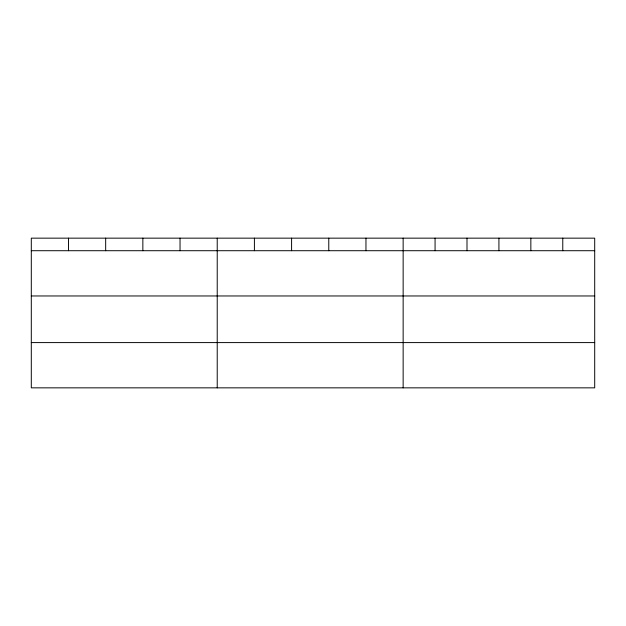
<?xml version="1.0" encoding="UTF-8"?>
<svg xmlns="http://www.w3.org/2000/svg" width="626" height="626" viewBox="0 0 626 626"><rect width="100%" height="100%" fill="white"/><g stroke="black" fill="none" stroke-linecap="round" stroke-linejoin="round"><path stroke-width="0.94" d="M594.7 250.713L594.7 387.846L31.3 387.846L31.3 238.154L594.7 238.154L594.7 250.713L31.3 250.713M31.3 295.965L594.7 295.965M31.3 342.594L594.7 342.594M562.774 238.154L562.774 250.713M530.848 238.154L530.848 250.713M498.922 238.154L498.922 250.713M466.996 238.154L466.996 250.713M435.07 238.154L435.07 250.713M403.144 238.154L403.144 387.846M365.96 238.154L365.96 250.713M328.775 238.154L328.775 250.713M291.591 238.154L291.591 250.713M254.406 238.154L254.406 250.713M217.222 238.154L217.222 387.846M180.038 238.154L180.038 250.713M142.853 238.154L142.853 250.713M105.669 238.154L105.669 250.713M68.484 238.154L68.484 250.713"/></g></svg>
